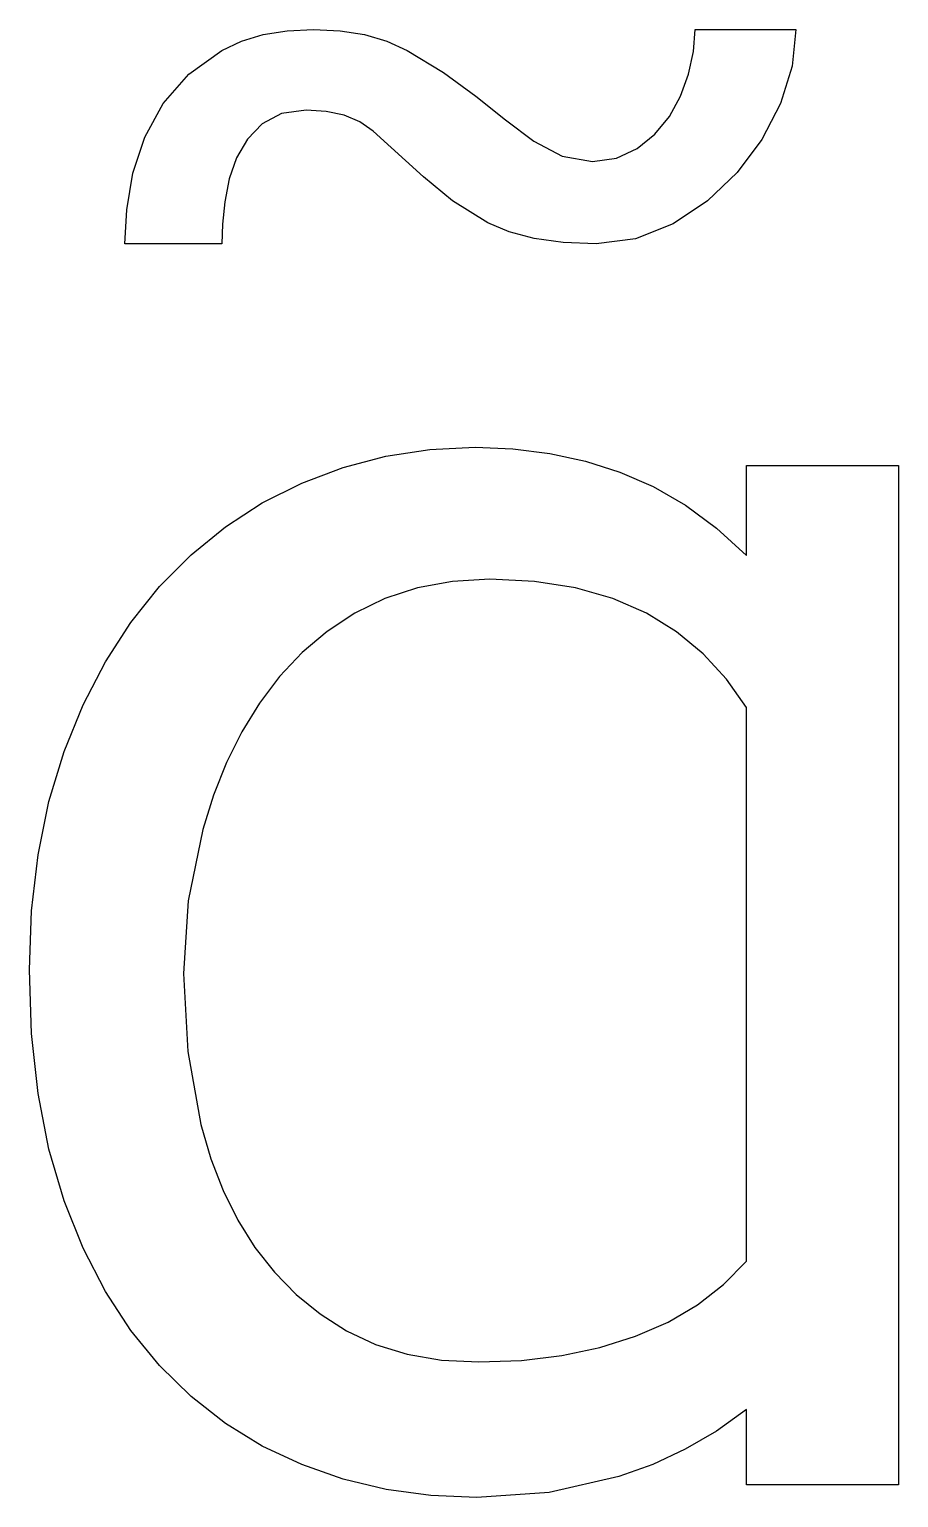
# Model space of a CAD drawing. Extents: x 0.6 to 7.2, y -0.1 to 11.
import ezdxf

# ---------------------------------------------------------------- set-up
doc = ezdxf.new("R2010")
doc.units = 0
doc.layers.get('0').update_dxf_attribs({"linetype": 'CONTINUOUS'})

msp = doc.modelspace()

# ---------------------------------------------------------------- linework, layer by layer
at = {"color": 0}
for p, q in [((2.39578, 10.9879), (2.57807, 11.0178)), ((2.57807, 11.0178), (2.77778, 11.0278)), ((2.77778, 11.0278), (2.97831, 11.0178)), ((2.97831, 11.0178), (3.16319, 10.9879)), ((5.65446, 10.8594), (5.66667, 11.0278)), ((5.66667, 11.0278), (6.43056, 11.0278)), ((6.43056, 11.0278), (6.40104, 10.7483)), ((2.08333, 10.8681), (2.23085, 10.938)), ((2.23085, 10.938), (2.39578, 10.9879)), ((3.16319, 10.9879), (3.33247, 10.938)), ((3.33247, 10.938), (3.48611, 10.8681)), ((1.83333, 10.6876), (2.08333, 10.8681)), ((3.48611, 10.8681), (3.76215, 10.7014)), ((5.61806, 10.6875), (5.65446, 10.8594)), ((1.63889, 10.4653), (1.83333, 10.6876)), ((3.76215, 10.7014), (4.00694, 10.5208)), ((5.55729, 10.5209), (5.61806, 10.6875)), ((6.40104, 10.7483), (6.3125, 10.4653)), ((1.49826, 10.2118), (1.63889, 10.4653)), ((4.00694, 10.5208), (4.2309, 10.342)), ((5.47222, 10.3681), (5.55729, 10.5209)), ((6.3125, 10.4653), (6.17182, 10.1927)), ((2.53472, 10.3906), (2.38889, 10.3125)), ((2.72222, 10.4167), (2.53472, 10.3906)), ((2.87364, 10.4067), (2.72222, 10.4167)), ((3.00863, 10.3768), (2.87364, 10.4067)), ((3.12711, 10.3269), (3.00863, 10.3768)), ((5.36279, 10.2344), (5.47222, 10.3681)), ((2.38889, 10.3125), (2.27772, 10.1962)), ((3.22917, 10.2569), (3.12711, 10.3269)), ((3.61111, 9.90972), (3.22917, 10.2569)), ((4.2309, 10.342), (4.44444, 10.1806)), ((1.40972, 9.9375), (1.49826, 10.2118)), ((2.27772, 10.1962), (2.19444, 10.0556)), ((4.44444, 10.1806), (4.65972, 10.066)), ((5.07113, 10.0521), (5.22917, 10.125)), ((5.22917, 10.125), (5.36279, 10.2344)), ((6.17182, 10.1927), (5.98611, 9.94444)), ((2.19444, 10.0556), (2.13715, 9.89589)), ((4.65972, 10.066), (4.88889, 10.0278)), ((4.88889, 10.0278), (5.07113, 10.0521)), ((1.36285, 9.66146), (1.40972, 9.9375)), ((3.82981, 9.72922), (3.61111, 9.90972)), ((5.98611, 9.94444), (5.76036, 9.72911)), ((2.13715, 9.89589), (2.10417, 9.72222)), ((2.10417, 9.72222), (2.08854, 9.55208)), ((4.09722, 9.5625), (3.82981, 9.72922)), ((5.76036, 9.72911), (5.5, 9.55556)), ((1.34722, 9.40278), (1.36285, 9.66146)), ((2.08854, 9.55208), (2.08333, 9.40278)), ((4.25781, 9.49262), (4.09722, 9.5625)), ((4.44792, 9.44271), (4.25781, 9.49262)), ((5.5, 9.55556), (5.21528, 9.44103)), ((2.08333, 9.40278), (1.34722, 9.40278)), ((4.66753, 9.41276), (4.44792, 9.44271)), ((4.91667, 9.40278), (4.66753, 9.41276)), ((5.21528, 9.44103), (4.91667, 9.40278)), ((3.00131, 7.70876), (3.32465, 7.7934)), ((3.32465, 7.7934), (3.65756, 7.84418)), ((3.65756, 7.84418), (4, 7.86111)), ((4, 7.86111), (4.28728, 7.84939)), ((4.28728, 7.84939), (4.56592, 7.81424)), ((4.56592, 7.81424), (4.83589, 7.75564)), ((2.6875, 7.59028), (3.00131, 7.70876)), ((4.83589, 7.75564), (5.09722, 7.67361)), ((6.05556, 7.04167), (6.05556, 7.72222)), ((6.05556, 7.72222), (7.20833, 7.72222)), ((7.20833, 7.72222), (7.20833, 0)), ((2.3884, 7.43972), (2.6875, 7.59028)), ((5.09722, 7.67361), (5.34983, 7.56381)), ((5.34983, 7.56381), (5.59375, 7.42188)), ((2.10932, 7.25874), (2.3884, 7.43972)), ((5.59375, 7.42188), (5.829, 7.24783)), ((1.85021, 7.04736), (2.10932, 7.25874)), ((5.829, 7.24783), (6.05556, 7.04167)), ((1.61111, 6.80556), (1.85021, 7.04736)), ((1.3941, 6.53472), (1.61111, 6.80556)), ((3.56424, 6.79688), (3.31814, 6.71658)), ((3.82856, 6.84506), (3.56424, 6.79688)), ((4.11111, 6.86111), (3.82856, 6.84506)), ((4.45096, 6.84506), (4.11111, 6.86111)), ((4.76215, 6.79688), (4.45096, 6.84506)), ((5.04471, 6.71658), (4.76215, 6.79688)), ((3.31814, 6.71658), (3.09028, 6.60417)), ((5.29861, 6.60417), (5.04471, 6.71658)), ((3.09028, 6.60417), (2.88108, 6.46533)), ((5.52561, 6.46317), (5.29861, 6.60417)), ((1.20139, 6.23611), (1.3941, 6.53472)), ((2.88108, 6.46533), (2.69097, 6.30556)), ((5.72743, 6.29693), (5.52561, 6.46317)), ((1.03299, 5.90972), (1.20139, 6.23611)), ((2.69097, 6.30556), (2.51997, 6.125)), ((5.90408, 6.10553), (5.72743, 6.29693)), ((2.51997, 6.125), (2.36806, 5.92361)), ((6.05556, 5.88889), (5.90408, 6.10553)), ((0.888889, 5.55556), (1.03299, 5.90972)), ((2.36806, 5.92361), (2.23432, 5.70492)), ((6.05556, 1.69444), (6.05556, 5.88889)), ((2.23432, 5.70492), (2.118, 5.47228)), ((0.773383, 5.17626), (0.888889, 5.55556)), ((2.118, 5.47228), (2.01904, 5.22575)), ((0.690918, 4.77436), (0.773383, 5.17626)), ((2.01904, 5.22575), (1.9375, 4.96528)), ((1.9375, 4.96528), (1.82813, 4.42535)), ((0.641439, 4.34988), (0.690918, 4.77436)), ((0.625, 3.90278), (0.641439, 4.34988)), ((1.82813, 4.42535), (1.79167, 3.875)), ((0.641439, 3.4184), (0.625, 3.90278)), ((1.79167, 3.875), (1.82465, 3.28304)), ((0.690918, 2.96528), (0.641439, 3.4184)), ((1.82465, 3.28304), (1.92361, 2.72917)), ((0.773383, 2.5434), (0.690918, 2.96528)), ((1.92361, 2.72917), (1.99864, 2.47049)), ((0.888889, 2.15278), (0.773383, 2.5434)), ((1.99864, 2.47049), (2.09201, 2.22917)), ((2.09201, 2.22917), (2.20356, 2.00521)), ((1.03299, 1.7934), (0.888889, 2.15278)), ((2.20356, 2.00521), (2.33333, 1.79861)), ((1.20139, 1.46528), (1.03299, 1.7934)), ((2.33333, 1.79861), (2.48085, 1.61068)), ((5.88325, 1.51822), (6.05556, 1.69444)), ((2.48085, 1.61068), (2.64578, 1.44271)), ((1.3941, 1.1684), (1.20139, 1.46528)), ((5.68576, 1.36458), (5.88325, 1.51822)), ((2.64578, 1.44271), (2.82807, 1.29471)), ((5.46311, 1.23351), (5.68576, 1.36458)), ((2.82807, 1.29471), (3.02778, 1.16667)), ((5.21528, 1.125), (5.46311, 1.23351)), ((1.61111, 0.902778), (1.3941, 1.1684)), ((3.02778, 1.16667), (3.24653, 1.06342)), ((4.94575, 1.03998), (5.21528, 1.125)), ((3.24653, 1.06342), (3.48611, 0.989637)), ((4.65799, 0.979221), (4.94575, 1.03998)), ((1.85021, 0.668403), (1.61111, 0.902778)), ((3.48611, 0.989637), (3.74653, 0.945367)), ((3.74653, 0.945367), (4.02778, 0.930556)), ((4.02778, 0.930556), (4.352, 0.942762)), ((4.352, 0.942762), (4.65799, 0.979221)), ((2.10932, 0.465278), (1.85021, 0.668403)), ((6.05556, 0.569444), (5.82856, 0.407553)), ((6.05556, 0), (6.05556, 0.569444)), ((2.3884, 0.293403), (2.10932, 0.465278)), ((5.82856, 0.407553), (5.59201, 0.269097)), ((2.6875, 0.152778), (2.3884, 0.293403)), ((5.59201, 0.269097), (5.34592, 0.154135)), ((3.00217, 0.043403), (2.6875, 0.152778)), ((5.34592, 0.154135), (5.09028, 0.0625)), ((3.32813, -0.034722), (3.00217, 0.043403)), ((5.09028, 0.0625), (4.56076, -0.057292)), ((7.20833, 0), (6.05556, 0)), ((3.66536, -0.081597), (3.32813, -0.034722)), ((4.01389, -0.097222), (3.66536, -0.081597)), ((4.56076, -0.057292), (4.01389, -0.097222))]:
    msp.add_line(p, q, dxfattribs=at)

doc.saveas('drawing.dxf')
